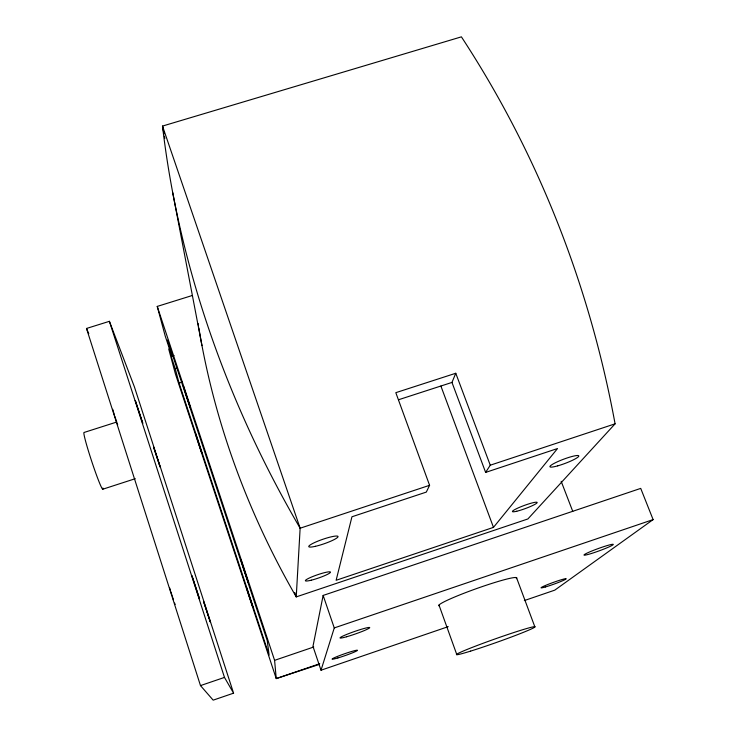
<?xml version="1.0" encoding="UTF-8"?>
<svg xmlns="http://www.w3.org/2000/svg" width="737" height="737" viewBox="0 0 737 737"><rect width="100%" height="100%" fill="white"/><g stroke="black" fill="none" stroke-linecap="round" stroke-linejoin="round"><path stroke-width="1.11" d="M524.339 600.572L554.786 590.144L653.111 519.603L640.72 488.391L323.138 595.432L312.967 646.386L321.019 670.219L448.234 626.643M321.019 670.219L334.266 627.924L323.138 595.432M451.965 382.429L455.77 373.263L395.815 392.674L429.588 485.314L426.308 492.095L351.945 516.775L336.136 580.286L493.477 527.379L557.513 448.547L485.628 472.408L451.965 382.429L398.772 399.675M485.628 472.408L490.262 465.204L615.082 423.83A1338.65 1160.36 -41.4 0 0 461.399 36.85L162.499 126.073L163.973 133.95M615.082 423.83L527.885 518.959L296.237 596.896A820.861 722.122 32.9 0 1 198.833 327.937M233.583 693.167L213.177 700.15L200.482 685.594L86.496 328.462L109.398 321.323L134.429 386.943L233.583 693.167L224.481 677.414L109.398 321.323M319.729 663.705L276.237 678.584L175.424 373.945L168.718 349.016L175.231 368.684L179.073 383.111L269.106 655.119L267.245 640.674L167.603 340.061L171.924 356.284L174.098 355.603M200.482 685.594L224.481 677.414M319.093 664.488L276.237 678.584L274.597 660.343L313.75 647.003M334.266 627.924L653.111 519.603M429.588 485.314L300.134 528.217L296.237 596.896L294.763 592.539M102.793 489.211L135.286 478.691M116.667 422.061L84.073 432.462A29.885 1.741 71.7 0 0 92.88 464.807A29.885 1.741 71.7 0 0 102.876 488.023M175.231 368.684L177.414 367.993M179.073 383.111L182.352 382.07M171.924 356.284L165.226 336.072L157.239 306.417L192.339 295.482M86.496 328.462L88.781 333.686M561.17 481.307L572.76 511.386M455.77 373.263L490.262 465.204M516.517 577.633L534.813 626.736M440.892 386.059L493.477 527.379M174.614 603.069L175.139 604.515M439.003 605.086L456.682 654.263M117.045 422.992L117.68 424.834M116.732 422.071L114.779 416.156M172.44 596.721L173.435 599.688M157.239 306.417L274.597 660.343M172.108 595.699L170.827 591.682M114.493 415.235L113.452 411.845M169.722 588.062L170.514 590.696M112.715 409.275L113.212 411.062M172.716 192.597L201.966 345.607M164.397 136.207L164.821 138.455M198.474 325.736A820.861 722.122 32.9 0 1 198.115 323.525M439.335 605.897A41.336 3.363 -19.6 0 1 477.622 588.2A41.336 3.363 -19.6 0 1 516.269 578.656M240.861 559.669L248.369 582.709L240.861 559.669M210.266 621.89L203.633 601.668L210.266 621.89M246.407 587.361L253.04 607.528L246.407 587.361M199.58 599.015L191.998 575.91L199.58 599.015M183.237 385.663L190.441 407.966L183.237 385.663M160.076 466.862L153.554 446.99L160.076 466.862M142.757 423.222L135.313 400.569L142.757 423.222M195.646 433.844L201.947 453.319L195.646 433.844M300.134 528.217L162.499 126.073A1108.605 928.178 31.6 0 0 300.134 528.217M557.734 465.848A15.413 2.22 -20.6 0 0 578.803 455.899A15.413 2.22 -20.6 0 0 556.573 462.173A15.413 2.22 -20.6 0 0 557.734 465.848M311.309 580.185A13.275 1.704 -19 0 0 330.498 572.207A13.275 1.704 -19 0 0 312.027 576.822A13.275 1.704 -19 0 0 311.309 580.185M315.565 546.283A15.505 2.331 -19.1 0 0 338.043 536.702A15.505 2.331 -19.1 0 0 316.542 541.695A15.505 2.331 -19.1 0 0 315.565 546.283M516.757 511.238A13.155 1.64 -20.2 0 0 536.951 502.947A13.155 1.64 -20.2 0 0 520.7 506.835A13.155 1.64 -20.2 0 0 516.757 511.238M591.516 553.459A15.624 1.244 -20 0 0 613.276 544.403A15.624 1.244 -20 0 0 590.982 551.368A15.624 1.244 -20 0 0 591.516 553.459M545.288 586.993A13.312 0.912 -19.8 0 0 565.905 579.098A13.312 0.912 -19.8 0 0 549.738 583.75A13.312 0.912 -19.8 0 0 545.288 586.993M337.85 657.948A13.432 0.949 -19.2 0 0 357.436 650.393A13.432 0.949 -19.2 0 0 339.011 655.81A13.432 0.949 -19.2 0 0 337.85 657.948M346.657 636.75A15.717 1.308 -19.2 0 0 369.688 627.731A15.717 1.308 -19.2 0 0 348.242 633.811A15.717 1.308 -19.2 0 0 346.657 636.75M470.639 651.103A41.65 1.879 -19.5 0 0 534.426 627.399A41.65 1.879 -19.5 0 0 482.072 643.659A41.65 1.879 -19.5 0 0 470.639 651.103"/></g></svg>
